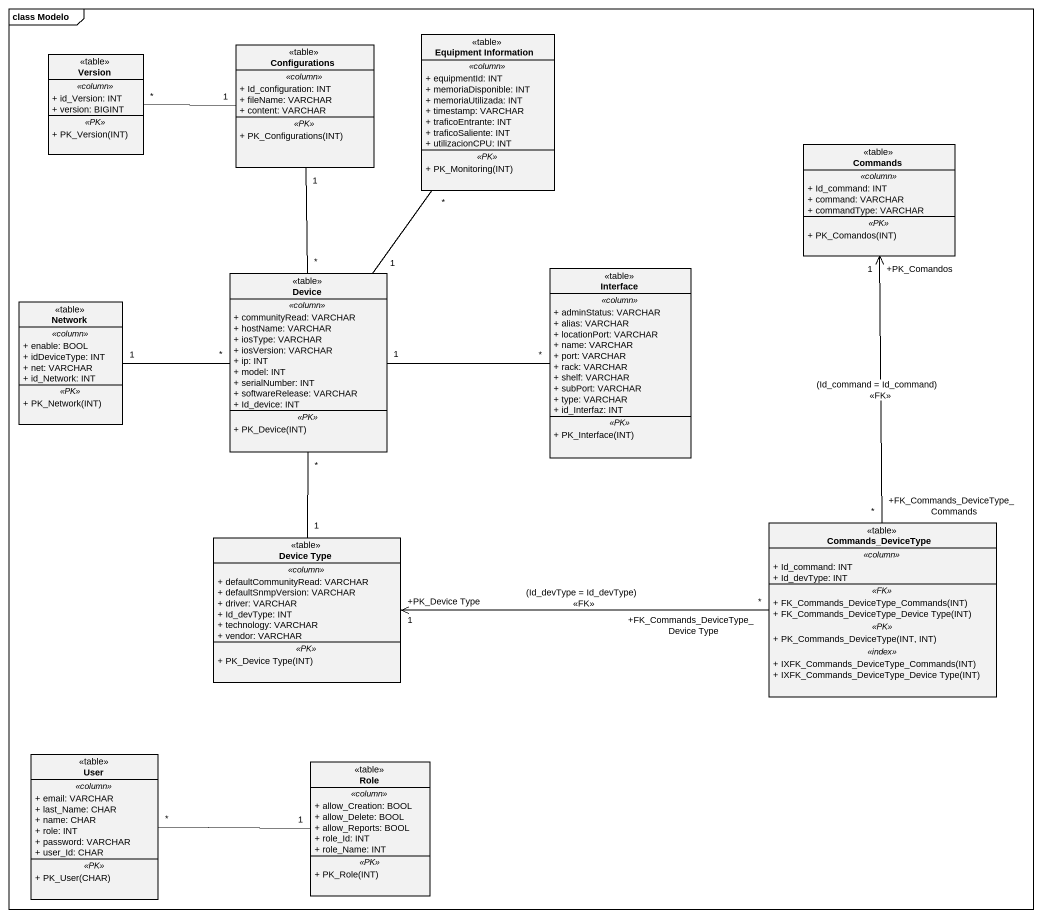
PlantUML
@startuml
mainframe class Modelo
hide circle
hide empty members
skinparam classAttributeIconSize 0
class "Equipment Information" as Equipment_Information <<table>> {
  .. <<column>> ..
  + equipmentId: INT
  + memoriaDisponible: INT
  + memoriaUtilizada: INT
  + timestamp: VARCHAR
  + traficoEntrante: INT
  + traficoSaliente: INT
  + utilizacionCPU: INT
  .. <<PK>> ..
  + PK_Monitoring(INT)
}
class Version <<table>> {
  .. <<column>> ..
  + id_Version: INT
  + version: BIGINT
  .. <<PK>> ..
  + PK_Version(INT)
}
class Configurations <<table>> {
  .. <<column>> ..
  + Id_configuration: INT
  + fileName: VARCHAR
  + content: VARCHAR
  .. <<PK>> ..
  + PK_Configurations(INT)
}
class Commands <<table>> {
  .. <<column>> ..
  + Id_command: INT
  + command: VARCHAR
  + commandType: VARCHAR
  .. <<PK>> ..
  + PK_Comandos(INT)
}
class "Interface" as Interface_ <<table>> {
  .. <<column>> ..
  + adminStatus: VARCHAR
  + alias: VARCHAR
  + locationPort: VARCHAR
  + name: VARCHAR
  + port: VARCHAR
  + rack: VARCHAR
  + shelf: VARCHAR
  + subPort: VARCHAR
  + type: VARCHAR
  + id_Interfaz: INT
  .. <<PK>> ..
  + PK_Interface(INT)
}
class "Network" as Network_ <<table>> {
  .. <<column>> ..
  + enable: BOOL
  + idDeviceType: INT
  + net: VARCHAR
  + id_Network: INT
  .. <<PK>> ..
  + PK_Network(INT)
}
class Device <<table>> {
  .. <<column>> ..
  + communityRead: VARCHAR
  + hostName: VARCHAR
  + iosType: VARCHAR
  + iosVersion: VARCHAR
  + ip: INT
  + model: INT
  + serialNumber: INT
  + softwareRelease: VARCHAR
  + Id_device: INT
  .. <<PK>> ..
  + PK_Device(INT)
}
class "Device Type" as Device_Type <<table>> {
  .. <<column>> ..
  + defaultCommunityRead: VARCHAR
  + defaultSnmpVersion: VARCHAR
  + driver: VARCHAR
  + Id_devType: INT
  + technology: VARCHAR
  + vendor: VARCHAR
  .. <<PK>> ..
  + PK_Device Type(INT)
}
class Commands_DeviceType <<table>> {
  .. <<column>> ..
  + Id_command: INT
  + Id_devType: INT
  .. <<FK>> ..
  + FK_Commands_DeviceType_Commands(INT)
  + FK_Commands_DeviceType_Device Type(INT)
  .. <<PK>> ..
  + PK_Commands_DeviceType(INT, INT)
  .. <<index>> ..
  + IXFK_Commands_DeviceType_Commands(INT)
  + IXFK_Commands_DeviceType_Device Type(INT)
}
class User <<table>> {
  .. <<column>> ..
  + email: VARCHAR
  + last_Name: CHAR
  + name: CHAR
  + role: INT
  + password: VARCHAR
  + user_Id: CHAR
  .. <<PK>> ..
  + PK_User(CHAR)
}
class Role <<table>> {
  .. <<column>> ..
  + allow_Creation: BOOL
  + allow_Delete: BOOL
  + allow_Reports: BOOL
  + role_Id: INT
  + role_Name: INT
  .. <<PK>> ..
  + PK_Role(INT)
}
Configurations "1" -left- "*" Version
Configurations "1" -- "*" Device
Network_ "1" -right- "*" Device
Device "1" -up- "*" Equipment_Information
Device "1" -right- "*" Interface_
Device "*" -- "1" Device_Type
Commands_DeviceType "+FK_Commands_DeviceType_Commands\n*" -up-> "+PK_Comandos\n1" Commands : (Id_command = Id_command)\n<<FK>>
Commands_DeviceType "+FK_Commands_DeviceType_Device Type\n*" -left-> "+PK_Device Type\n1" Device_Type : (Id_devType = Id_devType)\n<<FK>>
Role "1" -left- "*" User
@enduml
